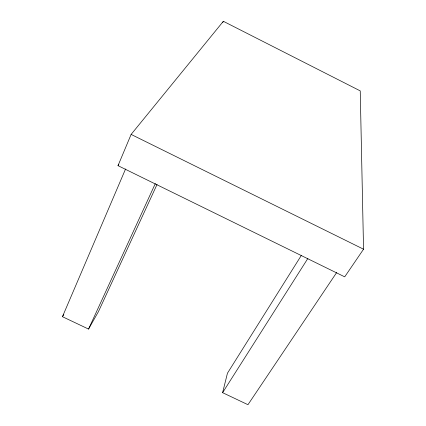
<?xml version="1.0" encoding="UTF-8"?>
<svg xmlns="http://www.w3.org/2000/svg" width="426" height="426" viewBox="0 0 426 426"><rect width="100%" height="100%" fill="white"/><g stroke="black" fill="none" stroke-linecap="round" stroke-linejoin="round"><path stroke-width="0.64" d="M336.657 272.539L247.953 404.7L222.606 392.676L227.452 373.208L301.31 255.446M118.013 165.666L131.123 134.419L223.357 21.3L360.236 90.882L363.548 249.205L344.709 276.847L118.013 165.666L118.827 164.617M157.04 184.474L98.395 311.725L88.539 329.074L62.452 316.699L125.574 168.968M222.809 22.498L223.357 21.3M88.539 329.074L155.32 183.574M222.606 392.676L307.87 258.433M62.452 316.699L63.847 314.51M131.123 134.419L363.548 249.205"/></g></svg>
